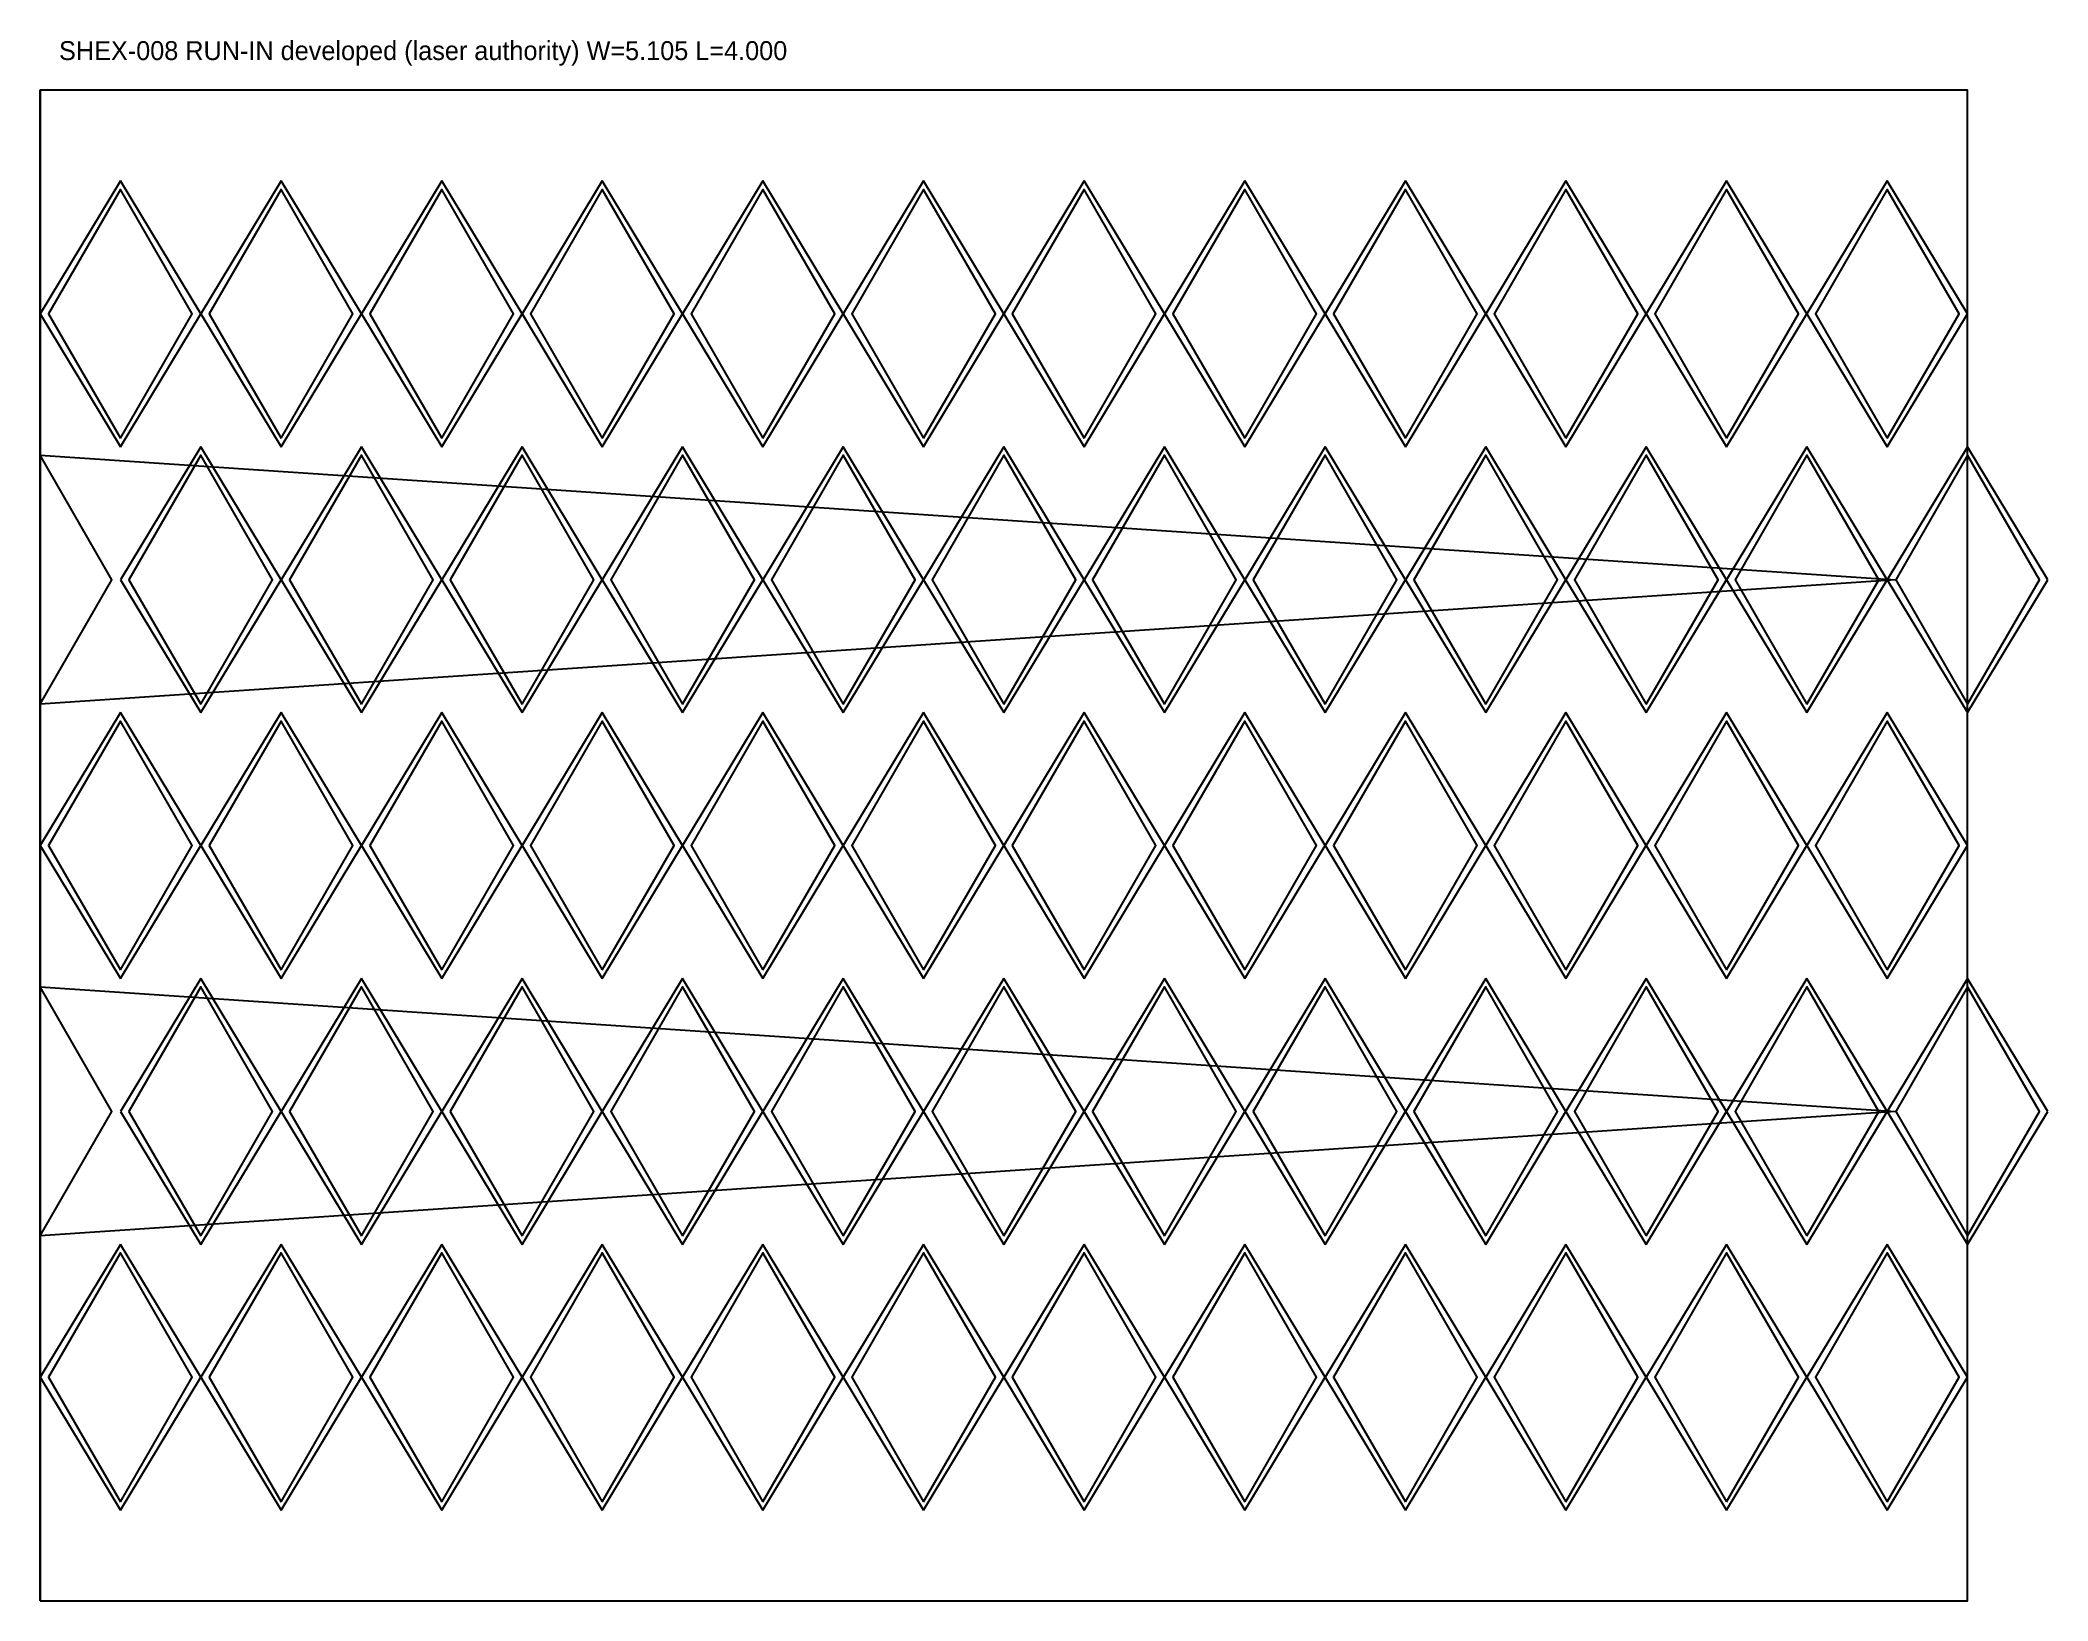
# Model space of a CAD drawing. Header units: metres. Extents: x 0 to 5.32, y 0 to 4.13.
import ezdxf

# ---------------------------------------------------------------- set-up
doc = ezdxf.new("R2010")
doc.units = ezdxf.units.M

msp = doc.modelspace()

# ---------------------------------------------------------------- linework, layer by layer
at = {"layer": 'LASER_KERF'}
for points in [[(0.2127, 3.0785), (0.4029, 3.408), (0.2127, 3.7375), (0.0225, 3.408), (0.2127, 3.0785)], [(0.6381, 3.0785), (0.8283, 3.408), (0.6381, 3.7375), (0.4479, 3.408), (0.6381, 3.0785)], [(1.0636, 3.0785), (1.2538, 3.408), (1.0636, 3.7375), (0.8733, 3.408), (1.0636, 3.0785)], [(1.489, 3.0785), (1.6792, 3.408), (1.489, 3.7375), (1.2988, 3.408), (1.489, 3.0785)], [(1.9144, 3.0785), (2.1046, 3.408), (1.9144, 3.7375), (1.7242, 3.408), (1.9144, 3.0785)], [(2.3398, 3.0785), (2.53, 3.408), (2.3398, 3.7375), (2.1496, 3.408), (2.3398, 3.0785)], [(2.7653, 3.0785), (2.9555, 3.408), (2.7653, 3.7375), (2.575, 3.408), (2.7653, 3.0785)], [(3.1907, 3.0785), (3.3809, 3.408), (3.1907, 3.7375), (3.0005, 3.408), (3.1907, 3.0785)], [(3.6161, 3.0785), (3.8063, 3.408), (3.6161, 3.7375), (3.4259, 3.408), (3.6161, 3.0785)], [(4.0415, 3.0785), (4.2317, 3.408), (4.0415, 3.7375), (3.8513, 3.408), (4.0415, 3.0785)], [(4.467, 3.0785), (4.6572, 3.408), (4.467, 3.7375), (4.2767, 3.408), (4.467, 3.0785)], [(4.8924, 3.0785), (5.0826, 3.408), (4.8924, 3.7375), (4.7022, 3.408), (4.8924, 3.0785)], [(0, 2.3745), (0.1902, 2.704), (0, 3.0335), (4.9149, 2.704), (0, 2.3745)], [(0.4254, 2.3745), (0.6156, 2.704), (0.4254, 3.0335), (0.2352, 2.704), (0.4254, 2.3745)], [(0.8508, 2.3745), (1.0411, 2.704), (0.8508, 3.0335), (0.6606, 2.704), (0.8508, 2.3745)], [(1.2763, 2.3745), (1.4665, 2.704), (1.2763, 3.0335), (1.0861, 2.704), (1.2763, 2.3745)], [(1.7017, 2.3745), (1.8919, 2.704), (1.7017, 3.0335), (1.5115, 2.704), (1.7017, 2.3745)], [(2.1271, 2.3745), (2.3173, 2.704), (2.1271, 3.0335), (1.9369, 2.704), (2.1271, 2.3745)], [(2.5525, 2.3745), (2.7428, 2.704), (2.5525, 3.0335), (2.3623, 2.704), (2.5525, 2.3745)], [(2.978, 2.3745), (3.1682, 2.704), (2.978, 3.0335), (2.7878, 2.704), (2.978, 2.3745)], [(3.4034, 2.3745), (3.5936, 2.704), (3.4034, 3.0335), (3.2132, 2.704), (3.4034, 2.3745)], [(3.8288, 2.3745), (4.019, 2.704), (3.8288, 3.0335), (3.6386, 2.704), (3.8288, 2.3745)], [(4.2542, 2.3745), (4.4445, 2.704), (4.2542, 3.0335), (4.064, 2.704), (4.2542, 2.3745)], [(4.6797, 2.3745), (4.8699, 2.704), (4.6797, 3.0335), (4.4895, 2.704), (4.6797, 2.3745)], [(5.1051, 2.3745), (5.2953, 2.704), (5.1051, 3.0335), (4.9149, 2.704), (5.1051, 2.3745)], [(0.2127, 1.6705), (0.4029, 2), (0.2127, 2.3295), (0.0225, 2), (0.2127, 1.6705)], [(0.6381, 1.6705), (0.8283, 2), (0.6381, 2.3295), (0.4479, 2), (0.6381, 1.6705)], [(1.0636, 1.6705), (1.2538, 2), (1.0636, 2.3295), (0.8733, 2), (1.0636, 1.6705)], [(1.489, 1.6705), (1.6792, 2), (1.489, 2.3295), (1.2988, 2), (1.489, 1.6705)], [(1.9144, 1.6705), (2.1046, 2), (1.9144, 2.3295), (1.7242, 2), (1.9144, 1.6705)], [(2.3398, 1.6705), (2.53, 2), (2.3398, 2.3295), (2.1496, 2), (2.3398, 1.6705)], [(2.7653, 1.6705), (2.9555, 2), (2.7653, 2.3295), (2.575, 2), (2.7653, 1.6705)], [(3.1907, 1.6705), (3.3809, 2), (3.1907, 2.3295), (3.0005, 2), (3.1907, 1.6705)], [(3.6161, 1.6705), (3.8063, 2), (3.6161, 2.3295), (3.4259, 2), (3.6161, 1.6705)], [(4.0415, 1.6705), (4.2317, 2), (4.0415, 2.3295), (3.8513, 2), (4.0415, 1.6705)], [(4.467, 1.6705), (4.6572, 2), (4.467, 2.3295), (4.2767, 2), (4.467, 1.6705)], [(4.8924, 1.6705), (5.0826, 2), (4.8924, 2.3295), (4.7022, 2), (4.8924, 1.6705)], [(0, 0.9665), (0.1902, 1.296), (0, 1.6255), (4.9149, 1.296), (0, 0.9665)], [(0.4254, 0.9665), (0.6156, 1.296), (0.4254, 1.6255), (0.2352, 1.296), (0.4254, 0.9665)], [(0.8508, 0.9665), (1.0411, 1.296), (0.8508, 1.6255), (0.6606, 1.296), (0.8508, 0.9665)], [(1.2763, 0.9665), (1.4665, 1.296), (1.2763, 1.6255), (1.0861, 1.296), (1.2763, 0.9665)], [(1.7017, 0.9665), (1.8919, 1.296), (1.7017, 1.6255), (1.5115, 1.296), (1.7017, 0.9665)], [(2.1271, 0.9665), (2.3173, 1.296), (2.1271, 1.6255), (1.9369, 1.296), (2.1271, 0.9665)], [(2.5525, 0.9665), (2.7428, 1.296), (2.5525, 1.6255), (2.3623, 1.296), (2.5525, 0.9665)], [(2.978, 0.9665), (3.1682, 1.296), (2.978, 1.6255), (2.7878, 1.296), (2.978, 0.9665)], [(3.4034, 0.9665), (3.5936, 1.296), (3.4034, 1.6255), (3.2132, 1.296), (3.4034, 0.9665)], [(3.8288, 0.9665), (4.019, 1.296), (3.8288, 1.6255), (3.6386, 1.296), (3.8288, 0.9665)], [(4.2542, 0.9665), (4.4445, 1.296), (4.2542, 1.6255), (4.064, 1.296), (4.2542, 0.9665)], [(4.6797, 0.9665), (4.8699, 1.296), (4.6797, 1.6255), (4.4895, 1.296), (4.6797, 0.9665)], [(5.1051, 0.9665), (5.2953, 1.296), (5.1051, 1.6255), (4.9149, 1.296), (5.1051, 0.9665)], [(0.2127, 0.2625), (0.4029, 0.592), (0.2127, 0.9215), (0.0225, 0.592), (0.2127, 0.2625)], [(0.6381, 0.2625), (0.8283, 0.592), (0.6381, 0.9215), (0.4479, 0.592), (0.6381, 0.2625)], [(1.0636, 0.2625), (1.2538, 0.592), (1.0636, 0.9215), (0.8733, 0.592), (1.0636, 0.2625)], [(1.489, 0.2625), (1.6792, 0.592), (1.489, 0.9215), (1.2988, 0.592), (1.489, 0.2625)], [(1.9144, 0.2625), (2.1046, 0.592), (1.9144, 0.9215), (1.7242, 0.592), (1.9144, 0.2625)], [(2.3398, 0.2625), (2.53, 0.592), (2.3398, 0.9215), (2.1496, 0.592), (2.3398, 0.2625)], [(2.7653, 0.2625), (2.9555, 0.592), (2.7653, 0.9215), (2.575, 0.592), (2.7653, 0.2625)], [(3.1907, 0.2625), (3.3809, 0.592), (3.1907, 0.9215), (3.0005, 0.592), (3.1907, 0.2625)], [(3.6161, 0.2625), (3.8063, 0.592), (3.6161, 0.9215), (3.4259, 0.592), (3.6161, 0.2625)], [(4.0415, 0.2625), (4.2317, 0.592), (4.0415, 0.9215), (3.8513, 0.592), (4.0415, 0.2625)], [(4.467, 0.2625), (4.6572, 0.592), (4.467, 0.9215), (4.2767, 0.592), (4.467, 0.2625)], [(4.8924, 0.2625), (5.0826, 0.592), (4.8924, 0.9215), (4.7022, 0.592), (4.8924, 0.2625)]]:
    msp.add_lwpolyline(points, dxfattribs=at)
at = {"layer": 'OUTLINE'}
msp.add_lwpolyline([(0, 0), (5.1051, 0), (5.1051, 4), (0, 4), (0, 0)], dxfattribs=at)
at = {"layer": 'SEAM'}
msp.add_line((0, 0), (0, 4), dxfattribs=at)
at = {"layer": 'STRUT_CENTERLINE'}
for p, q in [((0.2127, 3.76), (0, 3.408)), ((0.4254, 3.408), (0.2127, 3.76)), ((0.6381, 3.76), (0.4254, 3.408)), ((0.8508, 3.408), (0.6381, 3.76)), ((1.0636, 3.76), (0.8508, 3.408)), ((1.2763, 3.408), (1.0636, 3.76)), ((1.489, 3.76), (1.2763, 3.408)), ((1.7017, 3.408), (1.489, 3.76)), ((1.9144, 3.76), (1.7017, 3.408)), ((2.1271, 3.408), (1.9144, 3.76)), ((2.3398, 3.76), (2.1271, 3.408)), ((2.5525, 3.408), (2.3398, 3.76)), ((2.7653, 3.76), (2.5525, 3.408)), ((2.978, 3.408), (2.7653, 3.76)), ((3.1907, 3.76), (2.978, 3.408)), ((3.4034, 3.408), (3.1907, 3.76)), ((3.6161, 3.76), (3.4034, 3.408)), ((3.8288, 3.408), (3.6161, 3.76)), ((4.0415, 3.76), (3.8288, 3.408)), ((4.2542, 3.408), (4.0415, 3.76)), ((4.467, 3.76), (4.2542, 3.408)), ((4.6797, 3.408), (4.467, 3.76)), ((4.8924, 3.76), (4.6797, 3.408)), ((5.1051, 3.408), (4.8924, 3.76)), ((0, 3.408), (0.2127, 3.056)), ((0.2127, 3.056), (0.4254, 3.408)), ((0.4254, 3.408), (0.6381, 3.056)), ((0.6381, 3.056), (0.8508, 3.408)), ((0.8508, 3.408), (1.0636, 3.056)), ((1.0636, 3.056), (1.2763, 3.408)), ((1.2763, 3.408), (1.489, 3.056)), ((1.489, 3.056), (1.7017, 3.408)), ((1.7017, 3.408), (1.9144, 3.056)), ((1.9144, 3.056), (2.1271, 3.408)), ((2.1271, 3.408), (2.3398, 3.056)), ((2.3398, 3.056), (2.5525, 3.408)), ((2.5525, 3.408), (2.7653, 3.056)), ((2.7653, 3.056), (2.978, 3.408)), ((2.978, 3.408), (3.1907, 3.056)), ((3.1907, 3.056), (3.4034, 3.408)), ((3.4034, 3.408), (3.6161, 3.056)), ((3.6161, 3.056), (3.8288, 3.408)), ((3.8288, 3.408), (4.0415, 3.056)), ((4.0415, 3.056), (4.2542, 3.408)), ((4.2542, 3.408), (4.467, 3.056)), ((4.467, 3.056), (4.6797, 3.408)), ((4.6797, 3.408), (4.8924, 3.056)), ((4.8924, 3.056), (5.1051, 3.408)), ((0.4254, 3.056), (0.2127, 2.704)), ((0.6381, 2.704), (0.4254, 3.056)), ((0.8508, 3.056), (0.6381, 2.704)), ((1.0636, 2.704), (0.8508, 3.056)), ((1.2763, 3.056), (1.0636, 2.704)), ((1.489, 2.704), (1.2763, 3.056)), ((1.7017, 3.056), (1.489, 2.704)), ((1.9144, 2.704), (1.7017, 3.056)), ((2.1271, 3.056), (1.9144, 2.704)), ((2.3398, 2.704), (2.1271, 3.056)), ((2.5525, 3.056), (2.3398, 2.704)), ((2.7653, 2.704), (2.5525, 3.056)), ((2.978, 3.056), (2.7653, 2.704)), ((3.1907, 2.704), (2.978, 3.056)), ((3.4034, 3.056), (3.1907, 2.704)), ((3.6161, 2.704), (3.4034, 3.056)), ((3.8288, 3.056), (3.6161, 2.704)), ((4.0415, 2.704), (3.8288, 3.056)), ((4.2542, 3.056), (4.0415, 2.704)), ((4.467, 2.704), (4.2542, 3.056)), ((4.6797, 3.056), (4.467, 2.704)), ((4.8924, 2.704), (4.6797, 3.056)), ((5.1051, 3.056), (4.8924, 2.704)), ((5.3178, 2.704), (5.1051, 3.056)), ((0.2127, 2.704), (0.4254, 2.352)), ((0.4254, 2.352), (0.6381, 2.704)), ((0.6381, 2.704), (0.8508, 2.352)), ((0.8508, 2.352), (1.0636, 2.704)), ((1.0636, 2.704), (1.2763, 2.352)), ((1.2763, 2.352), (1.489, 2.704)), ((1.489, 2.704), (1.7017, 2.352)), ((1.7017, 2.352), (1.9144, 2.704)), ((1.9144, 2.704), (2.1271, 2.352)), ((2.1271, 2.352), (2.3398, 2.704)), ((2.3398, 2.704), (2.5525, 2.352)), ((2.5525, 2.352), (2.7653, 2.704)), ((2.7653, 2.704), (2.978, 2.352)), ((2.978, 2.352), (3.1907, 2.704)), ((3.1907, 2.704), (3.4034, 2.352)), ((3.4034, 2.352), (3.6161, 2.704)), ((3.6161, 2.704), (3.8288, 2.352)), ((3.8288, 2.352), (4.0415, 2.704)), ((4.0415, 2.704), (4.2542, 2.352)), ((4.2542, 2.352), (4.467, 2.704)), ((4.467, 2.704), (4.6797, 2.352)), ((4.6797, 2.352), (4.8924, 2.704)), ((4.8924, 2.704), (5.1051, 2.352)), ((5.1051, 2.352), (5.3178, 2.704)), ((0.2127, 2.352), (0, 2)), ((0.4254, 2), (0.2127, 2.352)), ((0.6381, 2.352), (0.4254, 2)), ((0.8508, 2), (0.6381, 2.352)), ((1.0636, 2.352), (0.8508, 2)), ((1.2763, 2), (1.0636, 2.352)), ((1.489, 2.352), (1.2763, 2)), ((1.7017, 2), (1.489, 2.352)), ((1.9144, 2.352), (1.7017, 2)), ((2.1271, 2), (1.9144, 2.352)), ((2.3398, 2.352), (2.1271, 2)), ((2.5525, 2), (2.3398, 2.352)), ((2.7653, 2.352), (2.5525, 2)), ((2.978, 2), (2.7653, 2.352)), ((3.1907, 2.352), (2.978, 2)), ((3.4034, 2), (3.1907, 2.352)), ((3.6161, 2.352), (3.4034, 2)), ((3.8288, 2), (3.6161, 2.352)), ((4.0415, 2.352), (3.8288, 2)), ((4.2542, 2), (4.0415, 2.352)), ((4.467, 2.352), (4.2542, 2)), ((4.6797, 2), (4.467, 2.352)), ((4.8924, 2.352), (4.6797, 2)), ((5.1051, 2), (4.8924, 2.352)), ((0, 2), (0.2127, 1.648)), ((0.2127, 1.648), (0.4254, 2)), ((0.4254, 2), (0.6381, 1.648)), ((0.6381, 1.648), (0.8508, 2)), ((0.8508, 2), (1.0636, 1.648)), ((1.0636, 1.648), (1.2763, 2)), ((1.2763, 2), (1.489, 1.648)), ((1.489, 1.648), (1.7017, 2)), ((1.7017, 2), (1.9144, 1.648)), ((1.9144, 1.648), (2.1271, 2)), ((2.1271, 2), (2.3398, 1.648)), ((2.3398, 1.648), (2.5525, 2)), ((2.5525, 2), (2.7653, 1.648)), ((2.7653, 1.648), (2.978, 2)), ((2.978, 2), (3.1907, 1.648)), ((3.1907, 1.648), (3.4034, 2)), ((3.4034, 2), (3.6161, 1.648)), ((3.6161, 1.648), (3.8288, 2)), ((3.8288, 2), (4.0415, 1.648)), ((4.0415, 1.648), (4.2542, 2)), ((4.2542, 2), (4.467, 1.648)), ((4.467, 1.648), (4.6797, 2)), ((4.6797, 2), (4.8924, 1.648)), ((4.8924, 1.648), (5.1051, 2)), ((0.4254, 1.648), (0.2127, 1.296)), ((0.6381, 1.296), (0.4254, 1.648)), ((0.8508, 1.648), (0.6381, 1.296)), ((1.0636, 1.296), (0.8508, 1.648)), ((1.2763, 1.648), (1.0636, 1.296)), ((1.489, 1.296), (1.2763, 1.648)), ((1.7017, 1.648), (1.489, 1.296)), ((1.9144, 1.296), (1.7017, 1.648)), ((2.1271, 1.648), (1.9144, 1.296)), ((2.3398, 1.296), (2.1271, 1.648)), ((2.5525, 1.648), (2.3398, 1.296)), ((2.7653, 1.296), (2.5525, 1.648)), ((2.978, 1.648), (2.7653, 1.296)), ((3.1907, 1.296), (2.978, 1.648)), ((3.4034, 1.648), (3.1907, 1.296)), ((3.6161, 1.296), (3.4034, 1.648)), ((3.8288, 1.648), (3.6161, 1.296)), ((4.0415, 1.296), (3.8288, 1.648)), ((4.2542, 1.648), (4.0415, 1.296)), ((4.467, 1.296), (4.2542, 1.648)), ((4.6797, 1.648), (4.467, 1.296)), ((4.8924, 1.296), (4.6797, 1.648)), ((5.1051, 1.648), (4.8924, 1.296)), ((5.3178, 1.296), (5.1051, 1.648)), ((0.2127, 1.296), (0.4254, 0.944)), ((0.4254, 0.944), (0.6381, 1.296)), ((0.6381, 1.296), (0.8508, 0.944)), ((0.8508, 0.944), (1.0636, 1.296)), ((1.0636, 1.296), (1.2763, 0.944)), ((1.2763, 0.944), (1.489, 1.296)), ((1.489, 1.296), (1.7017, 0.944)), ((1.7017, 0.944), (1.9144, 1.296)), ((1.9144, 1.296), (2.1271, 0.944)), ((2.1271, 0.944), (2.3398, 1.296)), ((2.3398, 1.296), (2.5525, 0.944)), ((2.5525, 0.944), (2.7653, 1.296)), ((2.7653, 1.296), (2.978, 0.944)), ((2.978, 0.944), (3.1907, 1.296)), ((3.1907, 1.296), (3.4034, 0.944)), ((3.4034, 0.944), (3.6161, 1.296)), ((3.6161, 1.296), (3.8288, 0.944)), ((3.8288, 0.944), (4.0415, 1.296)), ((4.0415, 1.296), (4.2542, 0.944)), ((4.2542, 0.944), (4.467, 1.296)), ((4.467, 1.296), (4.6797, 0.944)), ((4.6797, 0.944), (4.8924, 1.296)), ((4.8924, 1.296), (5.1051, 0.944)), ((5.1051, 0.944), (5.3178, 1.296)), ((0.2127, 0.944), (0, 0.592)), ((0.4254, 0.592), (0.2127, 0.944)), ((0.6381, 0.944), (0.4254, 0.592)), ((0.8508, 0.592), (0.6381, 0.944)), ((1.0636, 0.944), (0.8508, 0.592)), ((1.2763, 0.592), (1.0636, 0.944)), ((1.489, 0.944), (1.2763, 0.592)), ((1.7017, 0.592), (1.489, 0.944)), ((1.9144, 0.944), (1.7017, 0.592)), ((2.1271, 0.592), (1.9144, 0.944)), ((2.3398, 0.944), (2.1271, 0.592)), ((2.5525, 0.592), (2.3398, 0.944)), ((2.7653, 0.944), (2.5525, 0.592)), ((2.978, 0.592), (2.7653, 0.944)), ((3.1907, 0.944), (2.978, 0.592)), ((3.4034, 0.592), (3.1907, 0.944)), ((3.6161, 0.944), (3.4034, 0.592)), ((3.8288, 0.592), (3.6161, 0.944)), ((4.0415, 0.944), (3.8288, 0.592)), ((4.2542, 0.592), (4.0415, 0.944)), ((4.467, 0.944), (4.2542, 0.592)), ((4.6797, 0.592), (4.467, 0.944)), ((4.8924, 0.944), (4.6797, 0.592)), ((5.1051, 0.592), (4.8924, 0.944)), ((0, 0.592), (0.2127, 0.24)), ((0.2127, 0.24), (0.4254, 0.592)), ((0.4254, 0.592), (0.6381, 0.24)), ((0.6381, 0.24), (0.8508, 0.592)), ((0.8508, 0.592), (1.0636, 0.24)), ((1.0636, 0.24), (1.2763, 0.592)), ((1.2763, 0.592), (1.489, 0.24)), ((1.489, 0.24), (1.7017, 0.592)), ((1.7017, 0.592), (1.9144, 0.24)), ((1.9144, 0.24), (2.1271, 0.592)), ((2.1271, 0.592), (2.3398, 0.24)), ((2.3398, 0.24), (2.5525, 0.592)), ((2.5525, 0.592), (2.7653, 0.24)), ((2.7653, 0.24), (2.978, 0.592)), ((2.978, 0.592), (3.1907, 0.24)), ((3.1907, 0.24), (3.4034, 0.592)), ((3.4034, 0.592), (3.6161, 0.24)), ((3.6161, 0.24), (3.8288, 0.592)), ((3.8288, 0.592), (4.0415, 0.24)), ((4.0415, 0.24), (4.2542, 0.592)), ((4.2542, 0.592), (4.467, 0.24)), ((4.467, 0.24), (4.6797, 0.592)), ((4.6797, 0.592), (4.8924, 0.24)), ((4.8924, 0.24), (5.1051, 0.592))]:
    msp.add_line(p, q, dxfattribs=at)

# ---------------------------------------------------------------- texts
at = {"layer": 'TEXT'}
msp.add_text('SHEX-008 RUN-IN developed (laser authority) W=5.105 L=4.000', height=0.05, dxfattribs=at).set_placement((0.05, 4.08))

doc.saveas('drawing.dxf')
